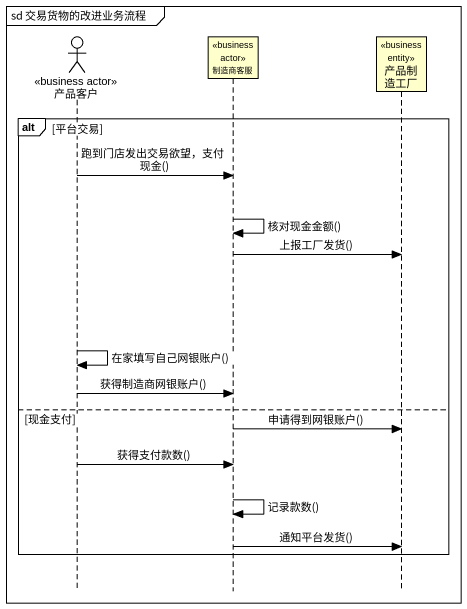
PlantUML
@startuml
mainframe sd 交易货物的改进业务流程
hide footbox
actor 产品客户 <<business actor>>
participant 制造商客服 <<business actor>>
participant 产品制造工厂 <<business entity>>

alt 平台交易
  产品客户 -> 制造商客服 : 跑到门店发出交易欲望，支付现金()
  制造商客服 -> 制造商客服 : 核对现金金额()
  制造商客服 -> 产品制造工厂 : 上报工厂发货()
  产品客户 -> 产品客户 : 在家填写自己网银账户()
  产品客户 -> 制造商客服 : 获得制造商网银账户()
else 现金支付
  制造商客服 -> 产品制造工厂 : 申请得到网银账户()
  产品客户 -> 制造商客服 : 获得支付款数()
  制造商客服 -> 制造商客服 : 记录款数()
  制造商客服 -> 产品制造工厂 : 通知平台发货()
end
@enduml
